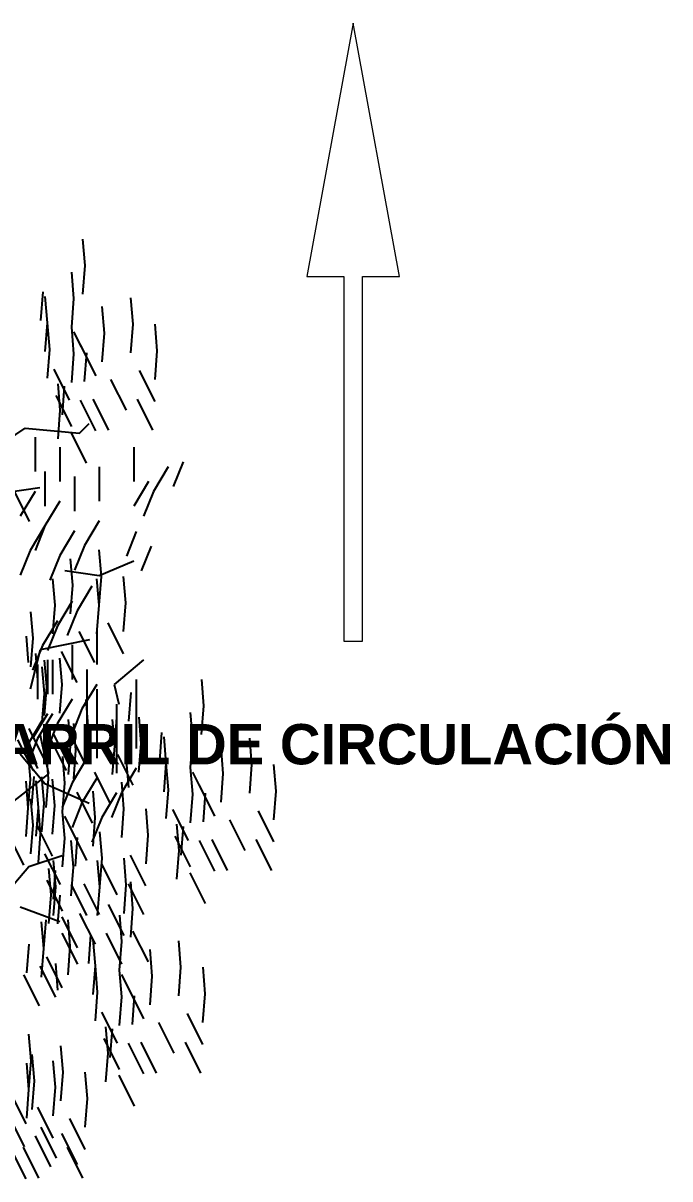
# Model space of a CAD drawing. Header units: metres. Extents: x 668617 to 675126, y 2286318 to 2293677.
# Drawn here: x 672274.054 to 672276.463, y 2287825.042 to 2287829.344 of the extents above; entities that cross this region are included whole.
import ezdxf

# ---------------------------------------------------------------- set-up
doc = ezdxf.new("R2010")
doc.units = ezdxf.units.M
doc.header["$MEASUREMENT"] = 0
doc.layers.add('DMTG_SECCIONES_VIALES', color=250, linetype='Continuous')
doc.styles.get("Standard").update_dxf_attribs({"font": 'arial.ttf'})

# ---------------------------------------------------------------- blocks, each defined once
blk = doc.blocks.new('a4')
at = {"color": 75}
for p, q in [((2.3082, 5.6919), (2.3001, 5.7905)), ((2.2999, 5.5852), (2.3082, 5.6919)), ((2.2671, 5.5687), (2.2589, 5.6673)), ((2.1438, 5.4866), (2.1521, 5.5934)), ((2.1684, 5.4784), (2.1603, 5.5769)), ((2.2588, 5.462), (2.2671, 5.5687)), ((2.4871, 5.4733), (2.479, 5.5718)), ((2.3803, 5.4404), (2.3721, 5.539)), ((2.1602, 5.3716), (2.1684, 5.4784)), ((2.1766, 5.3798), (2.1684, 5.4784)), ((2.4788, 5.3665), (2.4871, 5.4733)), ((2.5774, 5.3747), (2.5693, 5.4733)), ((2.267, 5.3634), (2.2588, 5.462)), ((2.3245, 5.3306), (2.267, 5.4455)), ((2.372, 5.3337), (2.3803, 5.4404)), ((2.1683, 5.2731), (2.1766, 5.3798)), ((2.3491, 5.2813), (2.2916, 5.3963)), ((2.2587, 5.2567), (2.267, 5.3634)), ((2.3063, 5.2598), (2.3145, 5.3665)), ((2.5692, 5.268), (2.5774, 5.3747)), ((2.2504, 5.191), (2.193, 5.3059)), ((2.5691, 5.1859), (2.5117, 5.3008)), ((2.2158, 5.153), (2.2077, 5.2516)), ((2.4623, 5.153), (2.4049, 5.268)), ((2.2586, 5.0924), (2.2012, 5.2074)), ((2.224, 5.1366), (2.2323, 5.2433)), ((2.349, 5.076), (2.2915, 5.191)), ((2.3965, 5.0791), (2.3391, 5.1941)), ((2.5609, 5.0791), (2.5034, 5.1941)), ((2.2076, 5.0462), (2.2158, 5.153)), ((1.9751, 5.0125), (2.0853, 5.0859)), ((2.0853, 5.0859), (2.2874, 5.0676)), ((2.2874, 5.0676), (2.3242, 5.1043)), ((2.122, 5.053), (2.122, 4.9245)), ((2.3143, 4.9559), (2.2569, 5.0709)), ((2.2139, 5.0163), (2.2139, 4.8878)), ((2.4895, 5.0163), (2.4895, 4.8878)), ((2.6732, 4.9612), (2.6364, 4.8694)), ((2.1587, 4.9245), (2.1587, 4.796)), ((2.269, 4.9062), (2.269, 4.7776)), ((2.3608, 4.9429), (2.3608, 4.8143)), ((2.6181, 4.9429), (2.5629, 4.8511)), ((2.0118, 4.8472), (2.1404, 4.8656)), ((2.5446, 4.8878), (2.4895, 4.796)), ((2.1014, 4.7389), (2.0439, 4.8538)), ((2.122, 4.8511), (2.0669, 4.7593)), ((2.5629, 4.8511), (2.5262, 4.7593)), ((2.2139, 4.8143), (2.1587, 4.7225)), ((2.3608, 4.7409), (2.3057, 4.6491)), ((2.1587, 4.7225), (2.1036, 4.6307)), ((2.1587, 4.7225), (2.122, 4.6307)), ((2.269, 4.7042), (2.2139, 4.6124)), ((2.4989, 4.7021), (2.4622, 4.6103)), ((2.3057, 4.6491), (2.269, 4.5573)), ((2.554, 4.647), (2.5173, 4.5552)), ((2.1036, 4.6307), (2.0669, 4.5389)), ((2.2139, 4.6124), (2.1771, 4.5206)), ((2.3693, 4.5345), (2.3611, 4.633)), ((2.2624, 4.5016), (2.2543, 4.6002)), ((2.4897, 4.5919), (2.3611, 4.5368)), ((2.1967, 4.4277), (2.1885, 4.5262)), ((2.3611, 4.5368), (2.2325, 4.5552)), ((2.361, 4.4277), (2.3528, 4.5262)), ((2.361, 4.4277), (2.3693, 4.5345)), ((2.4596, 4.4359), (2.4514, 4.5345)), ((2.2542, 4.3948), (2.2624, 4.5016)), ((2.3337, 4.498), (2.2786, 4.4062)), ((2.2602, 4.4429), (2.2051, 4.3511)), ((2.4513, 4.3291), (2.4596, 4.4359)), ((2.1145, 4.3045), (2.1063, 4.4031)), ((2.1884, 4.3209), (2.1967, 4.4277)), ((2.2786, 4.4062), (2.2418, 4.3144)), ((2.3527, 4.3209), (2.361, 4.4277)), ((2.2051, 4.3695), (2.15, 4.2777)), ((2.2051, 4.3511), (2.1683, 4.2593)), ((2.4513, 4.247), (2.3938, 4.362)), ((2.098, 4.2142), (2.0898, 4.3127)), ((2.1062, 4.1978), (2.1145, 4.3045)), ((2.3444, 4.2142), (2.287, 4.3291)), ((2.3519, 4.3348), (2.3519, 4.2063)), ((2.1406, 4.2614), (2.1039, 4.1145)), ((2.15, 4.2777), (2.1132, 4.1859)), ((2.3244, 4.2981), (2.1406, 4.2614)), ((2.2601, 4.2798), (2.2601, 4.1512)), ((2.1326, 4.1486), (2.1244, 4.2471)), ((2.1654, 4.124), (2.1572, 4.2225)), ((2.1682, 4.2247), (2.1682, 4.0962)), ((2.1866, 4.2247), (2.1866, 4.0962)), ((2.2229, 4.1322), (2.2148, 4.2307)), ((2.2787, 4.1403), (2.2212, 4.2552)), ((2.5265, 4.2247), (2.4162, 4.1329)), ((2.1315, 4.2063), (2.1315, 4.0778)), ((2.1572, 4.0993), (2.149, 4.1979)), ((2.3152, 4.188), (2.3152, 3.9309)), ((2.2147, 4.0254), (2.2229, 4.1322)), ((2.3519, 4.1329), (2.2968, 4.0411)), ((2.4162, 4.1329), (2.4346, 4.0594)), ((2.4989, 4.1512), (2.4989, 3.8942)), ((2.7508, 4.0528), (2.7426, 4.1513)), ((2.1489, 3.9926), (2.1572, 4.0993)), ((2.1571, 4.0172), (2.1654, 4.124)), ((2.3519, 4.1145), (2.3519, 3.8575)), ((2.4715, 3.9953), (2.4797, 4.1021)), ((2.2601, 4.0778), (2.205, 3.986)), ((2.3204, 3.9779), (2.3122, 4.0765)), ((2.4254, 4.0594), (2.4254, 3.8024)), ((2.7425, 3.946), (2.7508, 4.0528)), ((2.1515, 4.0037), (2.0963, 3.9119)), ((2.1682, 4.0227), (2.1131, 3.9309)), ((2.1866, 4.0227), (2.1315, 3.9309)), ((2.2546, 3.904), (2.2464, 4.0026)), ((2.2968, 4.0411), (2.2601, 3.9493)), ((2.4189, 3.904), (2.4108, 4.0026)), ((2.4189, 3.904), (2.4272, 4.0108)), ((2.5175, 3.9122), (2.5093, 4.0108)), ((2.7097, 3.9296), (2.7015, 4.0282)), ((2.157, 3.853), (2.0996, 3.9679)), ((2.2146, 3.8612), (2.1571, 3.9761)), ((2.205, 3.986), (2.1682, 3.8942)), ((2.3049, 3.8447), (2.2475, 3.9597)), ((2.2743, 3.8884), (2.2662, 3.9869)), ((2.3121, 3.8712), (2.3204, 3.9779)), ((2.116, 3.8119), (2.0585, 3.9269)), ((2.1324, 3.8201), (2.0749, 3.9351)), ((2.1315, 3.9309), (2.0947, 3.8391)), ((2.1735, 3.7996), (2.1407, 3.9474)), ((2.2392, 3.8119), (2.1817, 3.9269)), ((2.2474, 3.8365), (2.19, 3.9515)), ((2.5864, 3.8475), (2.5947, 3.9542)), ((2.611, 3.8393), (2.6029, 3.9378)), ((2.7014, 3.8229), (2.7097, 3.9296)), ((2.9297, 3.8342), (2.9216, 3.9327)), ((2.067, 3.8741), (2.1588, 3.7639)), ((2.105, 3.7803), (2.0969, 3.8789)), ((2.1724, 3.7808), (2.1642, 3.8794)), ((2.2463, 3.7973), (2.2546, 3.904)), ((2.2661, 3.7816), (2.2743, 3.8884)), ((2.4106, 3.7973), (2.4189, 3.904)), ((2.4878, 3.7572), (2.4303, 3.8721)), ((2.5092, 3.8055), (2.5175, 3.9122)), ((2.8229, 3.8013), (2.8147, 3.8999)), ((2.2332, 3.7652), (2.225, 3.8637)), ((2.3152, 3.8575), (2.2601, 3.7657)), ((2.4713, 3.7489), (2.4632, 3.8475)), ((2.6028, 3.7325), (2.611, 3.8393)), ((2.6192, 3.7407), (2.611, 3.8393)), ((2.9214, 3.7274), (2.9297, 3.8342)), ((3.02, 3.7356), (3.0119, 3.8342)), ((2.0255, 3.6846), (2.1735, 3.7996)), ((2.1099, 3.6831), (2.1182, 3.7898)), ((2.1559, 3.6905), (2.1477, 3.7891)), ((2.4024, 3.6905), (2.3449, 3.8055)), ((2.4989, 3.8207), (2.4438, 3.7289)), ((2.7096, 3.7243), (2.7014, 3.8229)), ((2.767, 3.6915), (2.7096, 3.8064)), ((2.8146, 3.6946), (2.8229, 3.8013)), ((2.0968, 3.6736), (2.0886, 3.7721)), ((2.0968, 3.6736), (2.105, 3.7803)), ((2.1346, 3.6749), (2.1264, 3.7734)), ((2.1588, 3.7639), (2.3242, 3.6905)), ((2.1641, 3.6741), (2.1724, 3.7808)), ((2.1954, 3.6818), (2.1872, 3.7803)), ((2.2601, 3.7657), (2.2233, 3.6739)), ((2.2249, 3.6584), (2.2332, 3.7652)), ((2.3519, 3.784), (2.2968, 3.6922)), ((2.4532, 3.6697), (2.4451, 3.7683)), ((2.7917, 3.6422), (2.7342, 3.7572)), ((2.1148, 3.6084), (2.1066, 3.7069)), ((2.3366, 3.6166), (2.2792, 3.7316)), ((2.3464, 3.6369), (2.3383, 3.7354)), ((2.4254, 3.7289), (2.3703, 3.6371)), ((2.4438, 3.7289), (2.4071, 3.6371)), ((2.6109, 3.634), (2.6192, 3.7407)), ((2.7013, 3.6175), (2.7096, 3.7243)), ((2.7489, 3.6207), (2.7571, 3.7274)), ((3.0118, 3.6289), (3.02, 3.7356)), ((2.0885, 3.5668), (2.0968, 3.6736)), ((2.1263, 3.5681), (2.1346, 3.6749)), ((2.1427, 3.5763), (2.1346, 3.6749)), ((2.1476, 3.5838), (2.1559, 3.6905)), ((2.1871, 3.575), (2.1954, 3.6818)), ((2.2331, 3.5599), (2.2249, 3.6584)), ((2.2968, 3.6922), (2.2601, 3.6004)), ((2.445, 3.563), (2.4532, 3.6697)), ((2.5436, 3.5712), (2.5354, 3.6697)), ((2.693, 3.5518), (2.6356, 3.6668)), ((3.0117, 3.5467), (2.9543, 3.6617)), ((2.2906, 3.527), (2.2331, 3.642)), ((2.3703, 3.6371), (2.3336, 3.5453)), ((2.3382, 3.5301), (2.3464, 3.6369)), ((2.9049, 3.5139), (2.8475, 3.6289)), ((2.0802, 3.4601), (2.0228, 3.575)), ((2.1065, 3.5016), (2.1148, 3.6084)), ((2.187, 3.4929), (2.1296, 3.6079)), ((2.1344, 3.4696), (2.1427, 3.5763)), ((2.3152, 3.4778), (2.2577, 3.5927)), ((2.3717, 3.4857), (2.3635, 3.5843)), ((2.5353, 3.4644), (2.5436, 3.5712)), ((2.6584, 3.5139), (2.6503, 3.6124)), ((2.6666, 3.4975), (2.6749, 3.6042)), ((2.2248, 3.4531), (2.2331, 3.5599)), ((2.2648, 3.4529), (2.2567, 3.5514)), ((2.2724, 3.4562), (2.2807, 3.563)), ((2.7012, 3.4533), (2.6437, 3.5683)), ((2.7916, 3.4369), (2.7341, 3.5518)), ((2.8391, 3.44), (2.7817, 3.555)), ((3.0034, 3.44), (2.946, 3.555)), ((2.0993, 3.4547), (2.2226, 3.4957)), ((2.2166, 3.3874), (2.1591, 3.5024)), ((2.3634, 3.379), (2.3717, 3.4857)), ((2.462, 3.3872), (2.4538, 3.4857)), ((2.5352, 3.3823), (2.4778, 3.4973)), ((2.6502, 3.4071), (2.6584, 3.5139)), ((2.0089, 3.3479), (2.0993, 3.4547)), ((2.182, 3.3495), (2.1738, 3.448)), ((2.1991, 3.379), (2.1909, 3.4775)), ((2.2566, 3.3461), (2.2648, 3.4529)), ((2.3634, 3.379), (2.3552, 3.4775)), ((2.4284, 3.3495), (2.371, 3.4644)), ((2.2247, 3.2889), (2.1673, 3.4039)), ((2.1902, 3.333), (2.1984, 3.4398)), ((2.7569, 3.3168), (2.6995, 3.4318)), ((2.1908, 3.2722), (2.1991, 3.379)), ((2.3151, 3.2725), (2.2576, 3.3874)), ((2.3627, 3.2756), (2.3052, 3.3905)), ((2.3551, 3.2722), (2.3634, 3.379)), ((2.4537, 3.2804), (2.462, 3.3872)), ((2.527, 3.2756), (2.4695, 3.3905)), ((2.4866, 3.2987), (2.4784, 3.3972)), ((2.1737, 3.2427), (2.182, 3.3495)), ((2.2072, 3.2412), (2.2155, 3.3479)), ((2.4537, 3.1983), (2.3962, 3.3133)), ((2.067, 3.3049), (2.2139, 3.2498)), ((2.3468, 3.1655), (2.2894, 3.2804)), ((2.4454, 3.1755), (2.4373, 3.274)), ((2.4783, 3.1919), (2.4866, 3.2987)), ((2.1547, 3.1499), (2.1465, 3.2485)), ((2.1547, 3.1499), (2.163, 3.2567)), ((2.2804, 3.1524), (2.223, 3.2673)), ((2.2533, 3.1581), (2.2451, 3.2567)), ((2.2811, 3.0915), (2.2236, 3.2065)), ((2.3222, 3.0934), (2.3304, 3.2001)), ((2.3468, 3.0852), (2.3387, 3.1837)), ((2.4454, 3.0915), (2.3879, 3.2065)), ((2.544, 3.0998), (2.4865, 3.2147)), ((2.0921, 3.0587), (2.1004, 3.1655)), ((2.1464, 3.0431), (2.1547, 3.1499)), ((2.245, 3.0514), (2.2533, 3.1581)), ((2.4372, 3.0687), (2.4454, 3.1755)), ((2.5587, 3.0472), (2.5505, 3.1457)), ((2.6655, 3.08), (2.6573, 3.1786)), ((2.2235, 3.003), (2.1661, 3.118)), ((2.1989, 2.9684), (2.1414, 3.0833)), ((2.2071, 2.9948), (2.1989, 3.0934)), ((2.3385, 2.9784), (2.3468, 3.0852)), ((2.355, 2.9866), (2.3468, 3.0852)), ((2.4453, 2.9702), (2.4372, 3.0687)), ((2.6572, 2.9733), (2.6655, 3.08)), ((2.7558, 2.9815), (2.7477, 3.08)), ((2.1382, 2.9364), (2.0807, 3.0514)), ((2.5028, 2.9373), (2.4454, 3.0523)), ((2.5504, 2.9404), (2.5587, 3.0472)), ((2.3467, 2.8799), (2.355, 2.9866)), ((2.4371, 2.8634), (2.4453, 2.9702)), ((2.5274, 2.8881), (2.47, 3.003)), ((2.4846, 2.8665), (2.4929, 2.9733)), ((2.7475, 2.8747), (2.7558, 2.9815)), ((2.4288, 2.7977), (2.3714, 2.9127)), ((2.7475, 2.7926), (2.6901, 2.9076)), ((2.3942, 2.7598), (2.3861, 2.8583)), ((2.4024, 2.7433), (2.4107, 2.8501)), ((2.6407, 2.7598), (2.5832, 2.8747)), ((2.1074, 2.7316), (2.0993, 2.8302)), ((2.437, 2.6992), (2.3795, 2.8142)), ((2.5273, 2.6828), (2.4699, 2.7977)), ((2.5749, 2.6859), (2.5175, 2.8008)), ((2.7392, 2.6859), (2.6818, 2.8008)), ((2.12, 2.6565), (2.1118, 2.7551)), ((2.2268, 2.6894), (2.2186, 2.7879)), ((2.3859, 2.653), (2.3942, 2.7598)), ((2.0992, 2.6249), (2.091, 2.7234)), ((2.0992, 2.6249), (2.1074, 2.7316)), ((2.1978, 2.6331), (2.1896, 2.7316)), ((2.2185, 2.5826), (2.2268, 2.6894)), ((2.3171, 2.5908), (2.3089, 2.6894)), ((2.4927, 2.5627), (2.4352, 2.6776)), ((2.0909, 2.5181), (2.0992, 2.6249)), ((2.1117, 2.5498), (2.12, 2.6565)), ((2.1895, 2.5263), (2.1978, 2.6331)), ((2.0887, 2.4974), (2.0313, 2.6124)), ((2.3088, 2.4841), (2.3171, 2.5908)), ((2.1894, 2.4442), (2.132, 2.5592)), ((2.0826, 2.4113), (2.0252, 2.5263)), ((2.3088, 2.402), (2.2513, 2.5169)), ((2.1812, 2.3374), (2.1237, 2.4524)), ((2.202, 2.3691), (2.1445, 2.4841)), ((2.2798, 2.3456), (2.2223, 2.4606)), ((2.1362, 2.2952), (2.0787, 2.4102)), ((2.3005, 2.2952), (2.2431, 2.4102)), ((2.0886, 2.2921), (2.0312, 2.4071))]:
    blk.add_line(p, q, dxfattribs=at)

msp = doc.modelspace()

# ---------------------------------------------------------------- linework, layer by layer
at = {"layer": 'DMTG_SECCIONES_VIALES', "color": 18, "lineweight": 0, "true_color": 0x000000}
msp.add_lwpolyline([(672275.28296, 2287829.3436), (672275.11044, 2287828.40047), (672275.24845, 2287828.40047), (672275.24845, 2287827.04329), (672275.31746, 2287827.04329), (672275.31746, 2287828.40047), (672275.45548, 2287828.40047), (672275.28296, 2287829.3436)], dxfattribs=at)

# ---------------------------------------------------------------- block references
at = {"layer": 'DMTG_SECCIONES_VIALES', "color": 8}
msp.add_blockref('a4', (672271.97652, 2287822.74952), dxfattribs=at)

# ---------------------------------------------------------------- texts
at = {"layer": 'DMTG_SECCIONES_VIALES', "insert": (672276.47698, 2287826.73459), "char_height": 0.15, "attachment_point": 3}
msp.add_mtext_dynamic_manual_height_columns('{\\fArial|b1|i0|c0|p34;CARRIL DE CIRCULACIÓN }', width=3.6251352, gutter_width=1, heights=[1.62792], dxfattribs=at)

doc.saveas('drawing.dxf')
